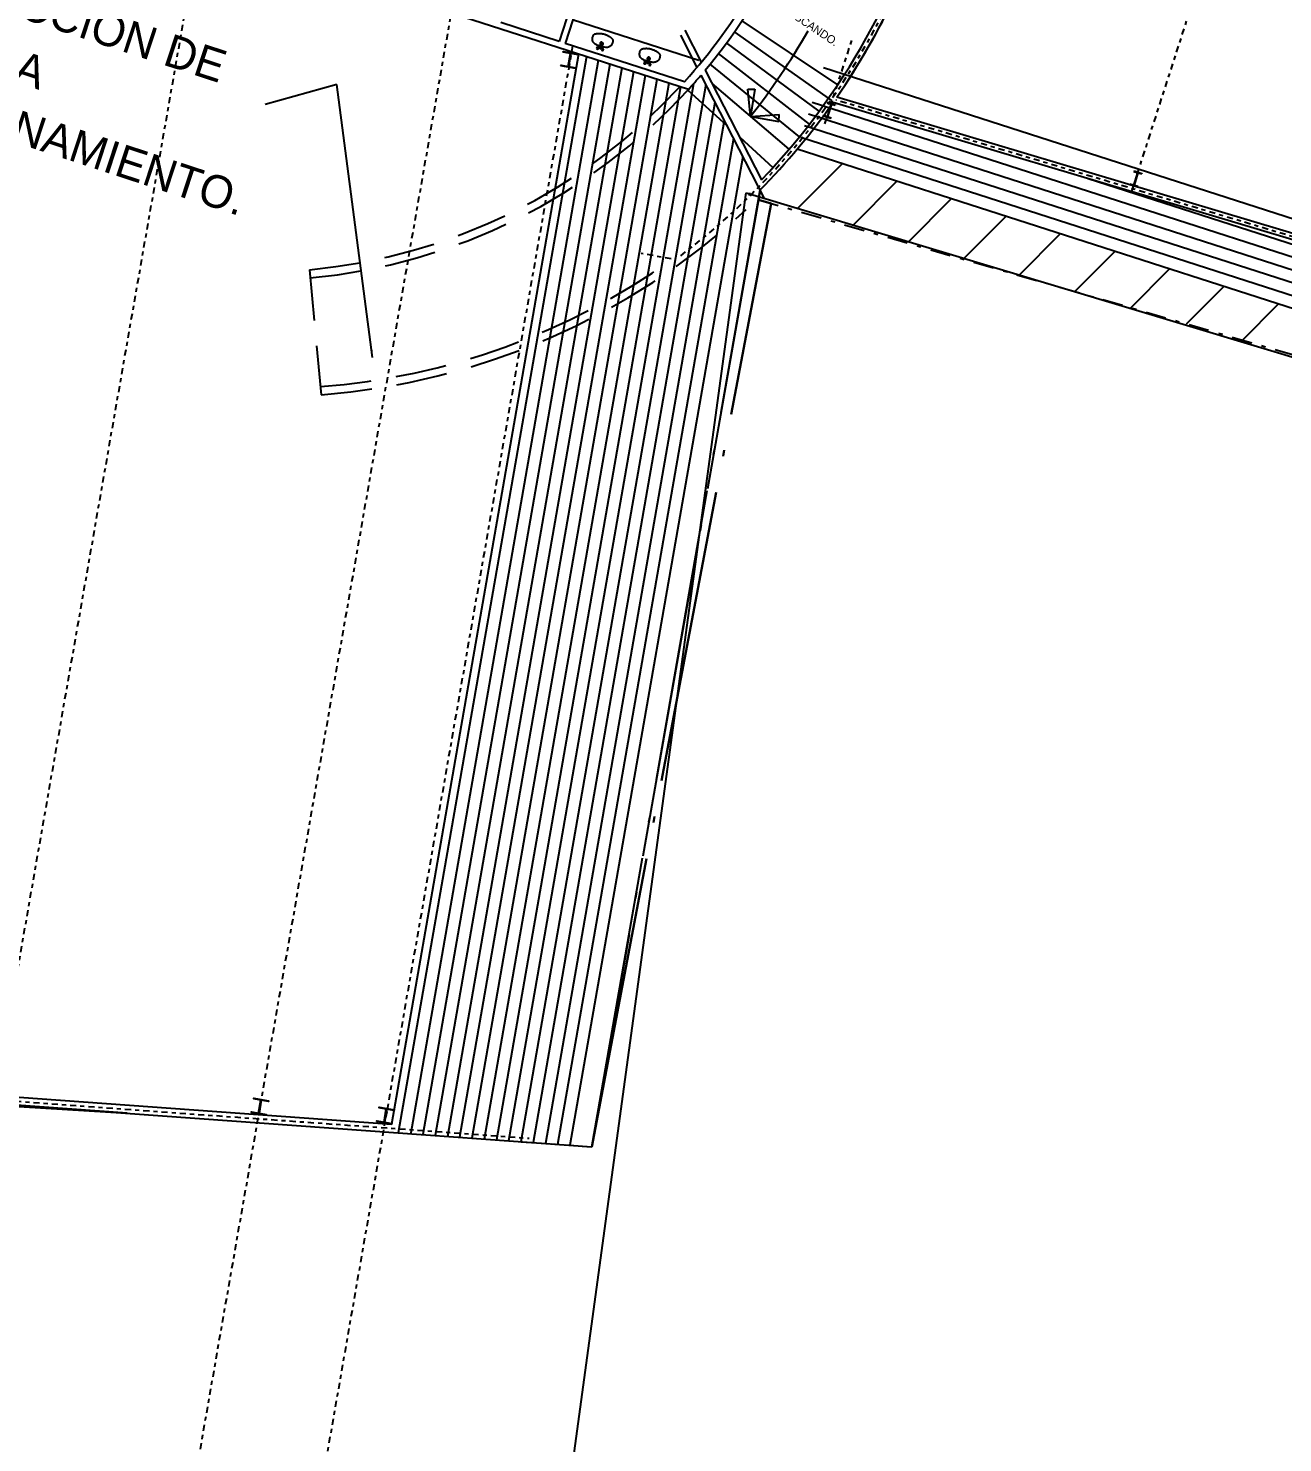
# Model space of a CAD drawing. Header units: millimetres. Extents: x 99 to 472, y 49 to 338.
# Drawn here: x 253.04 to 283.82, y 100.13 to 134.84 of the extents above; entities that cross this region are included whole.
import ezdxf
from ezdxf.enums import TextEntityAlignment as Align

# ---------------------------------------------------------------- set-up
doc = ezdxf.new("R2010")
doc.units = ezdxf.units.MM
for name, pattern in [('ACAD_ISO04W100', [30.5, 24, -3, 0.5, -3]), ('DASHDOT', [1, 0.5, -0.25, 0, -0.25]), ('HIDDEN', [0.375, 0.25, -0.125]), ('SOLID', [0])]:
    doc.linetypes.add(name, pattern=pattern)
for name, color, linetype in [('AUX2', 6, 'Continuous'), ('COLS', 1, 'Continuous'), ('CROQUIS', 8, 'Continuous'), ('EJES', 1, 'DASHDOT'), ('LOCALES', 5, 'Continuous'), ('MOBB', 244, 'Continuous'), ('PO08119DOC', 3, 'Continuous'), ('POL08102DOC', 95, 'Continuous'), ('POL08119FI', 5, 'Continuous'), ('POLIG', 41, 'Continuous'), ('PUERTAS', 2, 'Continuous'), ('PUNTOS_ICON', 15, 'SOLID'), ('RAMPA', 8, 'Continuous'), ('TRAZO', 8, 'Continuous')]:
    doc.layers.add(name, color=color, linetype=linetype)
doc.styles.add('H1', font='hand.shx', dxfattribs={"height": 0.15})
doc.dimstyles.get("Standard").update_dxf_attribs({"dimtxt": 0.18, "dimasz": 0.18, "dimexe": 0.18, "dimexo": 0.0625, "dimgap": 0.09, "dimtad": 0, "dimtih": 1, "dimtoh": 1, "dimdec": 4, "dimzin": 0, "dimdsep": 46, "dimtxsty": 'Standard', "dimcen": 0.09, "dimadec": 0, "dimazin": 0, "dimtfac": 1, "dimtdec": 4, "dimtofl": 0, "dimtmove": 0, "dimatfit": 3, "dimfxl": 1, "dimtolj": 1, "dimtzin": 0, "dimarcsym": 0})

# ---------------------------------------------------------------- blocks, each defined once
blk = doc.blocks.new('LLAVES')
at = {"color": 0, "linetype": 'ByBlock'}
for p, q in [((0.015, 0.005), (0.015, -0.005)), ((0.095, 0.01), (0.02, 0.01)), ((0.1, -0.005), (0.1, 0.005)), ((0.02, -0.01), (0.095, -0.01))]:
    blk.add_line(p, q, dxfattribs=at)
for centre in [(0.013, 0.035), (0.013, -0.035)]:
    blk.add_circle(centre, 0.013, dxfattribs=at)
for centre, start, end in [((0.02, 0.005), 90, 180), ((0.095, 0.005), 0, 90), ((0.02, -0.005), 180, 270), ((0.095, -0.005), 270, 360)]:
    blk.add_arc(centre, 0.005, start, end, dxfattribs=at)

msp = doc.modelspace()

# ---------------------------------------------------------------- hatches: boundary and pattern name
at = {"layer": 'POLIG', "linetype": 'Continuous'}
h = msp.add_hatch(dxfattribs=at)
h.set_pattern_fill('ANSI31', color=256, scale=3, style=0)
h.set_pattern_definition([(45, (-501332.53295, -3596353.2181), (-0.265165042945, 0.265165042945), [])])
h.paths.add_polyline_path([(240.06337, 109.32519), (241.09938, 109.09841), (255.46931, 108.21325)])

# ---------------------------------------------------------------- linework, layer by layer
at = {"color": 8, "linetype": 'DASHDOT', "ltscale": 0.3}
for p, q in [((259.30495, 149.10651), (249.17686, 91.16154)), ((265.64877, 147.99769), (255.61364, 90.58451)), ((280.11361, 130.82505), (284.03695, 143.00772)), ((266.39585, 134.40671), (259.1844, 93.05677)), ((272.58649, 132.48935), (273.25875, 134.57682)), ((327.00227, 116.87355, 220.42902), (272.85724, 133.07455, 116.12113)), ((268.81754, 129.1791), (268.07738, 129.30847)), ((210.08032, 111.58952), (265.33395, 107.60151))]:
    msp.add_line(p, q, dxfattribs=at)
at = {"color": 5, "linetype": 'Continuous', "ltscale": 0.3}
for p, q in [((266.84105, 136.90851), (266.06935, 134.51184)), ((266.98434, 136.86237), (266.21264, 134.4657)), ((269.23712, 133.3337), (261.88749, 135.70021)), ((266.06935, 134.51184), (264.6339, 134.97404)), ((269.13912, 133.5234), (266.21264, 134.4657)), ((266.543, 134.20118), (261.95387, 107.94573)), ((266.73522, 134.13929), (262.11976, 107.73324)), ((269.54594, 133.68403), (271.09606, 130.6616)), ((269.65077, 133.80834), (271.03072, 131.11769)), ((326.98077, 116.8017, 220.42902), (272.78835, 133.01688, 116.02984)), ((327.02377, 116.94541, 220.42902), (272.87874, 133.1464, 116.12113)), ((208.92597, 111.57258), (262.11976, 107.73324)), ((210.08752, 111.68926), (261.95387, 107.94573))]:
    msp.add_line(p, q, dxfattribs=at)
at = {"color": 1, "linetype": 'Continuous', "ltscale": 0.3}
for p, q in [((272.7367, 132.97697), (272.63923, 132.67431)), ((272.65119, 133.02132), (272.64628, 133.00609)), ((272.64628, 133.00609), (272.83664, 132.94479)), ((272.74622, 132.97391), (272.64875, 132.67124)), ((272.65119, 133.02132), (272.84154, 132.96002)), ((272.84154, 132.96002), (272.83664, 132.94479)), ((272.54881, 132.70343), (272.54391, 132.6882)), ((272.54391, 132.6882), (272.73426, 132.62689)), ((272.54881, 132.70343), (272.73917, 132.64212)), ((272.73917, 132.64212), (272.73426, 132.62689)), ((280.25921, 131.2923), (280.16174, 130.98963)), ((280.17369, 131.33664), (280.16879, 131.32141)), ((280.16879, 131.32141), (280.35914, 131.26011)), ((280.26872, 131.28923), (280.17125, 130.98656)), ((280.17369, 131.33664), (280.36405, 131.27534)), ((280.36405, 131.27534), (280.35914, 131.26011)), ((280.07132, 131.01875), (280.06641, 131.00352)), ((280.06641, 131.00352), (280.25677, 130.94222)), ((280.07132, 131.01875), (280.26167, 130.95745)), ((280.26167, 130.95745), (280.25677, 130.94222))]:
    msp.add_line(p, q, dxfattribs=at)
at = {"color": 1, "linetype": 'ACAD_ISO04W100', "ltscale": 0.3}
for p, q in [((266.86405, 107.39081), (271.00043, 130.87087)), ((266.87285, 107.39018), (271.27425, 130.53507)), ((262.11976, 107.73324), (266.86405, 107.39081))]:
    msp.add_line(p, q, dxfattribs=at)
msp.add_lwpolyline([(271.26579, 130.53752), (270.95744, 130.62689), (266.86405, 107.39081), (271.26579, 130.53752)], dxfattribs=at)
at = {"color": 5, "linetype": 'Continuous', "ltscale": 0.3}
for radius, start, end in [(14.33549, 320.186245, 350.572849), (14.13549, 317.970684, 341.57934), (17.15912, 316.232334, 345.166136), (17.30912, 325.35178, 345.166136), (17.30912, 325.35178, 344.479013), (14.33549, 317.669733, 319.536341), (17.30912, 315.536646, 324.828952)]:
    msp.add_arc((258.63925, 142.98727), radius, start, end, dxfattribs=at)
at = {"color": 8, "linetype": 'DASHDOT', "ltscale": 0.3}
msp.add_arc((258.63925, 142.98727), 17.23412, 307.168668, 345.166136, dxfattribs=at)
at = {"layer": 'COLS'}
for points in [[(266.10875, 133.91485), (266.11176, 133.93205), (266.28768, 133.9013), (266.3429, 134.21719), (266.16697, 134.24794), (266.16998, 134.26514), (266.53278, 134.20173), (266.52977, 134.18453), (266.35384, 134.21528), (266.29863, 133.89939), (266.47456, 133.86864), (266.47155, 133.85144)], [(258.51246, 108.23439), (258.51546, 108.25159), (258.69139, 108.22084), (258.7466, 108.53673), (258.57068, 108.56748), (258.57368, 108.58468), (258.93648, 108.52127), (258.93348, 108.50406), (258.75755, 108.53481), (258.70234, 108.21893), (258.87826, 108.18818), (258.87526, 108.17098)], [(261.5913, 108.01217), (261.59431, 108.02937), (261.77024, 107.99862), (261.82545, 108.31451), (261.64952, 108.34526), (261.65253, 108.36246), (262.01533, 108.29905), (262.01232, 108.28184), (261.8364, 108.31259), (261.78118, 107.99671), (261.95711, 107.96596), (261.9541, 107.94876)]]:
    msp.add_lwpolyline(points, close=True, dxfattribs=at)
at = {"layer": 'CROQUIS', "color": 2}
msp.add_line((269.49349, 134.04189), (266.39719, 135.03886), dxfattribs=at)
at = {"layer": 'EJES'}
for p, q in [((270.95744, 130.62689), (318.96686, 116.71242)), ((270.95744, 130.62689), (318.96686, 116.71242)), ((265.13098, 107.5159), (266.86405, 107.39081))]:
    msp.add_line(p, q, dxfattribs=at)
at = {"layer": 'LOCALES', "color": 8, "linetype": 'HIDDEN', "ltscale": 5}
for p, q in [((266.47426, 139.67321), (269.44712, 133.87672)), ((266.57938, 139.79695), (269.55146, 134.00196)), ((259.94069, 128.91182), (260.22428, 125.84477))]:
    msp.add_line(p, q, dxfattribs=at)
for centre, radius, start, end in [((258.63925, 142.98727), 14.13549, 275.282651, 317.300049), ((258.63925, 142.98727), 14.33549, 275.282651, 317.669733), ((258.92294, 143.08485), 17.28912, 274.316696, 312.741201), ((258.92294, 143.08485), 17.08912, 274.316696, 305.431801)]:
    msp.add_arc(centre, radius, start, end, dxfattribs=at)
at = {"layer": 'MOBB'}
for points in [[(267.06947, 134.39441), (267.05507, 134.39889), (267.02469, 134.40986), (266.99644, 134.42172), (266.97121, 134.43423), (266.94965, 134.44718), (266.9317, 134.46051), (266.91705, 134.47423), (266.90543, 134.48833), (266.89655, 134.5028), (266.89013, 134.51766), (266.88588, 134.53288), (266.88353, 134.54846), (266.88281, 134.56437), (266.8835, 134.58036), (266.88542, 134.59615), (266.88838, 134.61148), (266.89219, 134.62607), (266.89666, 134.63963), (266.90159, 134.6519), (266.9068, 134.66259), (266.91214, 134.67151), (266.91767, 134.6788), (266.92349, 134.68468), (266.92968, 134.68937), (266.93636, 134.69309), (266.94362, 134.69607), (266.95155, 134.69852), (266.96027, 134.70067), (266.96983, 134.70269), (266.9802, 134.70457), (266.99131, 134.70626), (267.0031, 134.70771), (267.0155, 134.70887), (267.02844, 134.70968), (267.04185, 134.71009), (267.05568, 134.71004), (267.06984, 134.7095), (267.0843, 134.70846), (267.09897, 134.70691), (267.1138, 134.70487), (267.12874, 134.70233), (267.14372, 134.6993), (267.15868, 134.69578), (267.17356, 134.69177), (267.1883, 134.68728), (267.20285, 134.68234), (267.21716, 134.67697), (267.23117, 134.6712), (267.24483, 134.66507), (267.25809, 134.6586), (267.27089, 134.65183), (267.2832, 134.64478)], [(267.2832, 134.64478), (267.29494, 134.63749), (267.3061, 134.63003), (267.31664, 134.62248), (267.32654, 134.61493), (267.33577, 134.60745), (267.34429, 134.60013), (267.35209, 134.59303), (267.35913, 134.58625), (267.36538, 134.57981), (267.37081, 134.57353), (267.37538, 134.56716), (267.37907, 134.56046), (267.38184, 134.5532), (267.38365, 134.54513), (267.38447, 134.53602), (267.38428, 134.52562), (267.38303, 134.51379), (267.38071, 134.50078), (267.37731, 134.48691), (267.37281, 134.47252), (267.36719, 134.45796), (267.36045, 134.44354), (267.35256, 134.42962), (267.34351, 134.41652), (267.33326, 134.40455), (267.32159, 134.39389), (267.30827, 134.3847), (267.29307, 134.37713), (267.27574, 134.37133), (267.25605, 134.36747), (267.23375, 134.36568), (267.20862, 134.36613), (267.18059, 134.3689), (267.15035, 134.37381), (267.11877, 134.38061), (267.10419, 134.38445)], [(268.22629, 134.02767), (268.21189, 134.03214), (268.18151, 134.04311), (268.15326, 134.05498), (268.12803, 134.06749), (268.10647, 134.08043), (268.08852, 134.09376), (268.07387, 134.10748), (268.06224, 134.12158), (268.05336, 134.13606), (268.04694, 134.15091), (268.0427, 134.16613), (268.04035, 134.18172), (268.03963, 134.19762), (268.04032, 134.21361), (268.04224, 134.22941), (268.0452, 134.24474), (268.04901, 134.25932), (268.05347, 134.27288), (268.05841, 134.28515), (268.06362, 134.29584), (268.06896, 134.30476), (268.07449, 134.31205), (268.08031, 134.31793), (268.0865, 134.32262), (268.09318, 134.32635), (268.10044, 134.32932), (268.10837, 134.33177), (268.11709, 134.33392), (268.12665, 134.33594), (268.13702, 134.33782), (268.14813, 134.33952), (268.15992, 134.34097), (268.17231, 134.34212), (268.18525, 134.34293), (268.19867, 134.34334), (268.2125, 134.3433), (268.22666, 134.34275), (268.24111, 134.34171), (268.25579, 134.34017), (268.27062, 134.33812), (268.28556, 134.33558), (268.30053, 134.33255), (268.31549, 134.32903), (268.33037, 134.32502), (268.34512, 134.32054), (268.35967, 134.31559), (268.37397, 134.31022), (268.38798, 134.30446), (268.40165, 134.29833), (268.41491, 134.29186), (268.42771, 134.28508), (268.44001, 134.27803)], [(268.44001, 134.27803), (268.45176, 134.27074), (268.46292, 134.26328), (268.47346, 134.25574), (268.48336, 134.24818), (268.49259, 134.2407), (268.50111, 134.23338), (268.50891, 134.22629), (268.51595, 134.21951), (268.5222, 134.21307), (268.52763, 134.20678), (268.5322, 134.20041), (268.53589, 134.19371), (268.53866, 134.18645), (268.54047, 134.17838), (268.54129, 134.16927), (268.5411, 134.15887), (268.53985, 134.14705), (268.53753, 134.13403), (268.53413, 134.12016), (268.52962, 134.10578), (268.52401, 134.09121), (268.51726, 134.0768), (268.50938, 134.06287), (268.50033, 134.04977), (268.49007, 134.0378), (268.47841, 134.02714), (268.46509, 134.01795), (268.44989, 134.01038), (268.43256, 134.00459), (268.41287, 134.00072), (268.39057, 133.99893), (268.36543, 133.99938), (268.3374, 134.00216), (268.30717, 134.00707), (268.27559, 134.01387), (268.26101, 134.01771)]]:
    msp.add_lwpolyline(points, dxfattribs=at)
for centre in [(267.10609, 134.45657), (268.2629, 134.08982)]:
    msp.add_arc(centre, 0.03705, 283.170561, 224.817768, dxfattribs=at)
at = {"layer": 'PO08119DOC', "linetype": 'Continuous'}
msp.add_line((270.65295, 130.79478), (341.00328, 109.6515), dxfattribs=at)
at = {"layer": 'POL08102DOC', "linetype": 'Continuous'}
msp.add_line((262.55895, 71.49461), (270.65295, 130.79478), dxfattribs=at)
at = {"layer": 'POL08119FI', "linetype": 'Continuous'}
msp.add_line((318.96686, 116.71242), (271.90487, 131.8684), dxfattribs=at)
at = {"layer": 'POLIG', "linetype": 'Continuous'}
for p, q in [((271.91749, 130.41473), (273.01398, 131.51122)), ((271.00657, 130.90574), (270.95744, 130.62689)), ((273.27674, 130.00621), (274.35113, 131.0806)), ((274.636, 129.5977), (275.68827, 130.64998)), ((275.99525, 129.18919), (277.02542, 130.21936)), ((277.3545, 128.78067), (278.36257, 129.78874)), ((278.71897, 128.37738), (279.69972, 129.35812)), ((280.08952, 127.98016), (281.03687, 128.9275)), ((281.46006, 127.58293), (282.37401, 128.49688)), ((282.83061, 127.18571), (283.71116, 128.06626))]:
    msp.add_line(p, q, dxfattribs=at)
at = {"layer": 'POLIG', "color": 8, "linetype": 'Continuous'}
msp.add_lwpolyline([(255.46931, 108.21325), (240.06337, 109.32519), (241.09938, 109.09841)], close=True, dxfattribs=at)
at = {"layer": 'PUERTAS'}
for p, q in [((272.90474, 133.45148), (270.55727, 135.02065)), ((272.76059, 133.06671), (270.36942, 134.74655)), ((272.44774, 132.80095), (270.17547, 134.47717)), ((272.20871, 132.48463), (269.97577, 134.2129)), ((271.96322, 132.1749), (269.77068, 133.95414)), ((271.71176, 131.87218), (269.8179, 133.48246)), ((270.76483, 132.67732), (270.69838, 133.342)), ((270.69838, 133.342), (270.86362, 133.342)), ((270.86362, 133.342), (270.76483, 132.67732)), ((270.77045, 132.67326), (271.46302, 132.71604)), ((270.77086, 132.67328), (271.46041, 132.55186)), ((271.46041, 132.55186), (271.46302, 132.71604))]:
    msp.add_line(p, q, dxfattribs=at)
msp.add_arc((256.93036, 143.51872), 17.57636, 321.915924, 330.143704, dxfattribs=at)
at = {"layer": 'PUNTOS_ICON', "color": 7, "linetype": 'Continuous'}
msp.add_lwpolyline([(270.74038, 130.80145), (270.72545, 130.73492)], dxfattribs=at)
at = {"layer": 'RAMPA', "color": 8, "linetype": 'Continuous'}
for p, q in [((267.02354, 134.04645), (262.41528, 107.68159)), ((267.31186, 133.95362), (262.72127, 107.68983)), ((267.60018, 133.86078), (263.02202, 107.66812)), ((267.8885, 133.76795), (263.32277, 107.64641)), ((268.17683, 133.67511), (263.62353, 107.6247)), ((326.84542, 116.3814), (272.5486, 133.8673)), ((268.46515, 133.58227), (263.92428, 107.603)), ((268.75347, 133.48944), (264.22504, 107.58129)), ((269.04179, 133.3966), (264.52579, 107.55958)), ((269.35904, 133.46927), (264.82654, 107.53787)), ((269.66168, 133.45836), (265.1273, 107.51617)), ((269.88882, 133.01549), (265.42805, 107.49446)), ((326.56953, 115.52472), (272.27271, 133.01063)), ((270.11596, 132.57261), (265.72881, 107.47275)), ((334.93668, 112.51497), (272.18075, 132.72507)), ((334.85246, 112.22692), (272.08879, 132.43951)), ((270.3431, 132.12973), (266.02956, 107.45105)), ((328.75028, 113.87691), (271.99683, 132.15396)), ((270.57024, 131.68686), (266.33031, 107.42934)), ((326.66149, 115.81028), (279.04675, 131.14427))]:
    msp.add_line(p, q, dxfattribs=at)
at = {"layer": 'TRAZO', "linetype": 'Continuous'}
for p, q in [((269.22512, 133.32054), (270.17921, 132.44929)), ((270.49628, 132.15974), (271.3102, 131.4165))]:
    msp.add_line(p, q, dxfattribs=at)

# ---------------------------------------------------------------- block references
at = {"layer": 'MOBB', "xscale": -1.852375603802037, "yscale": 1.852375603802102, "zscale": 1.852375603802045, "rotation": 253.9941695629247}
for p in [(267.06395, 134.30967), (268.22077, 133.94292)]:
    msp.add_blockref('LLAVES', p, dxfattribs=at)

# ---------------------------------------------------------------- texts
at = {"layer": 'AUX2', "color": 7, "style": 'H1'}
for s, p in [('PROYECCION DE', (253.5839, 135.26898)), ('RAMPA A', (251.14607, 134.45133)), ('ESTACIONAMIENTO.', (253.2897, 132.26503))]:
    msp.add_text(s, height=0.8, rotation=341.83821, dxfattribs=at).set_placement(p, align=Align.MIDDLE)
msp.add_text('DESCANDO.', height=0.2, rotation=325.96568, dxfattribs=at).set_placement((271.51302, 135.27545))

# ---------------------------------------------------------------- leaders
at = {"color": 2, "linetype": 'Continuous', "ltscale": 0.3}
msp.add_leader([(261.4864, 126.76002), (260.61097, 133.45891), (258.85202, 132.96686)], dimstyle='Standard', override={"dimgap": 0.09, "dimtad": 0}, dxfattribs=at)

doc.saveas('drawing.dxf')
